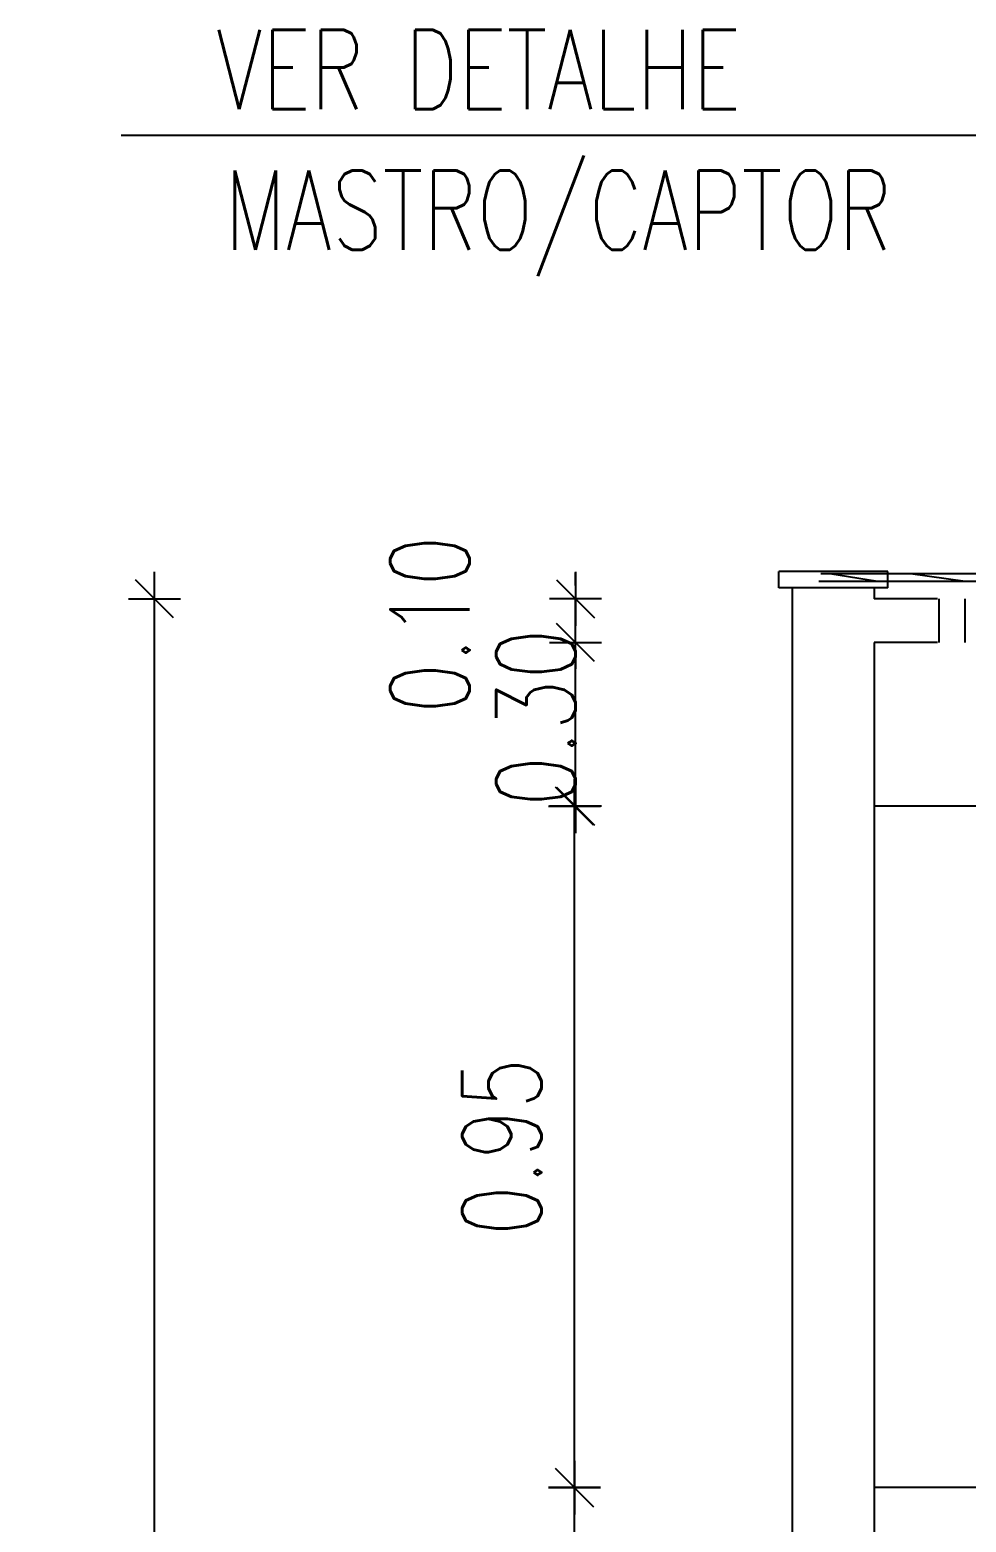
# Model space of a CAD drawing. Header units: inches. Extents: x 462047 to 462370, y 9198028 to 9198209.
# Drawn here: x 462345.838 to 462347.612, y 9198144.488 to 9198147.313 of the extents above; entities that cross this region are included whole.
import ezdxf

# ---------------------------------------------------------------- set-up
doc = ezdxf.new("R2010")
doc.units = ezdxf.units.IN
doc.header["$MEASUREMENT"] = 0
doc.header["$PDMODE"] = 35
doc.header["$PDSIZE"] = 0.5
for name, color, linetype in [('C01', 1, 'Continuous'), ('C02', 2, 'Continuous'), ('I-ARQ', 8, 'Continuous'), ('I-NORMO_INST', 4, 'Continuous')]:
    doc.layers.add(name, color=color, linetype=linetype)
doc.styles.add('125', font='ROMANS.SHX', dxfattribs={"width": 0.75, "height": 0.15})
doc.styles.add('ROMANS', font='romans.shx', dxfattribs={"width": 0.75, "height": 0.1})
doc.dimstyles.new('125', dxfattribs={"dimtxt": 0.15, "dimasz": 0.025, "dimexe": 0.18, "dimexo": 0.06, "dimgap": 0.0625, "dimtad": 1, "dimzin": 0, "dimdsep": 46, "dimtxsty": '125', "dimblk1": 'CRUZ', "dimblk2": 'CRUZ', "dimsah": 1, "dimcen": 0.09, "dimse1": 1, "dimse2": 1, "dimclrt": 256, "dimadec": 0, "dimazin": 0, "dimtfac": 1, "dimtix": 1, "dimtmove": 2, "dimatfit": 3, "dimldrblk": 'CRUZ', "dimfxl": 0.18, "dimtolj": 1, "dimtzin": 0, "dimarcsym": 0})

# ---------------------------------------------------------------- blocks, each defined once
blk = doc.blocks.new('CRUZ')
for p, q in [((-1.44, -1.44), (1.44, 1.44)), ((0, 1.97), (0, -1.97)), ((-2.04, 0), (2.04, 0))]:
    blk.add_line(p, q)
blk = doc.blocks.new('*D69')
at = {"layer": 'DEFPOINTS', "color": 0}
for p in [(462346.8697, 9198144.5532), (462347.1618, 9198144.5532), (462347.1618, 9198142.8572)]:
    blk.add_point(p, dxfattribs=at)
at = {"layer": 'I-NORMO_INST', "color": 0, "lineweight": -2}
blk.add_line((462346.8697, 9198142.8822), (462346.8697, 9198144.5282), dxfattribs=at)
at = {"layer": 'I-NORMO_INST', "color": 0, "lineweight": -2, "xscale": 0.025, "yscale": 0.025, "zscale": 0.025}
for p, rotation in [((462346.8697, 9198144.5532), 90), ((462346.8697, 9198142.8572), 270)]:
    blk.add_blockref('CRUZ', p, dxfattribs=dict(at, rotation=rotation))
at = {"layer": 'I-NORMO_INST', "insert": (462346.7322, 9198143.7052), "char_height": 0.15, "attachment_point": 5, "rotation": 90, "style": '125'}
blk.add_mtext('\\A1;1.30', dxfattribs=at)
blk = doc.blocks.new('*D70')
at = {"layer": 'DEFPOINTS', "color": 0}
for p in [(462346.0744, 9198146.2358), (462347.4373, 9198146.2358), (462346.6994, 9198135.0282)]:
    blk.add_point(p, dxfattribs=at)
at = {"layer": 'I-NORMO_INST', "color": 0, "lineweight": -2}
blk.add_line((462346.0744, 9198135.0532), (462346.0744, 9198146.2108), dxfattribs=at)
at = {"layer": 'I-NORMO_INST', "color": 0, "lineweight": -2, "xscale": 0.025, "yscale": 0.025, "zscale": 0.025}
for p, rotation in [((462346.0744, 9198146.2358), 90), ((462346.0744, 9198135.0282), 270)]:
    blk.add_blockref('CRUZ', p, dxfattribs=dict(at, rotation=rotation))
at = {"layer": 'I-NORMO_INST', "insert": (462345.9369, 9198140.632), "char_height": 0.15, "attachment_point": 5, "rotation": 90, "style": '125'}
blk.add_mtext('\\A1;14.14', dxfattribs=at)
blk = doc.blocks.new('*D71')
at = {"layer": 'DEFPOINTS', "color": 0}
for p in [(462346.8697, 9198145.8431), (462347.4373, 9198145.8431), (462347.1618, 9198144.5532)]:
    blk.add_point(p, dxfattribs=at)
at = {"layer": 'I-NORMO_INST', "color": 0, "lineweight": -2}
blk.add_line((462346.8697, 9198144.5782), (462346.8697, 9198145.8181), dxfattribs=at)
at = {"layer": 'I-NORMO_INST', "color": 0, "lineweight": -2, "xscale": 0.025, "yscale": 0.025, "zscale": 0.025}
for p, rotation in [((462346.8697, 9198145.8431), 90), ((462346.8697, 9198144.5532), 270)]:
    blk.add_blockref('CRUZ', p, dxfattribs=dict(at, rotation=rotation))
at = {"layer": 'I-NORMO_INST', "insert": (462346.7322, 9198145.1981), "char_height": 0.15, "attachment_point": 5, "rotation": 90, "style": '125'}
blk.add_mtext('\\A1;0.95', dxfattribs=at)
blk = doc.blocks.new('*D72')
at = {"layer": 'DEFPOINTS', "color": 0}
for p in [(462346.642, 9198146.1532), (462346.8718, 9198146.1532), (462347.4373, 9198145.8431)]:
    blk.add_point(p, dxfattribs=at)
at = {"layer": 'I-NORMO_INST', "color": 0, "lineweight": -2}
blk.add_line((462346.8718, 9198145.8681), (462346.8718, 9198146.1282), dxfattribs=at)
at = {"layer": 'I-NORMO_INST', "color": 0, "lineweight": -2, "xscale": 0.025, "yscale": 0.025, "zscale": 0.025}
for p, rotation in [((462346.8718, 9198146.1532), 90), ((462346.8718, 9198145.8431), 270)]:
    blk.add_blockref('CRUZ', p, dxfattribs=dict(at, rotation=rotation))
at = {"layer": 'I-NORMO_INST', "insert": (462346.7968, 9198146.0105), "char_height": 0.15, "attachment_point": 5, "rotation": 90, "style": '125'}
blk.add_mtext('\\A1;0.30', dxfattribs=at)
blk = doc.blocks.new('*D74')
at = {"layer": 'DEFPOINTS', "color": 0}
for p in [(462346.8718, 9198146.2358), (462347.4373, 9198146.2358), (462347.4373, 9198146.1532)]:
    blk.add_point(p, dxfattribs=at)
at = {"layer": 'I-NORMO_INST', "color": 0, "lineweight": -2}
for p, q in [((462346.8718, 9198146.2608), (462346.8718, 9198146.2858)), ((462346.8718, 9198146.1532), (462346.8718, 9198146.2358)), ((462346.8718, 9198146.1282), (462346.8718, 9198146.1032))]:
    blk.add_line(p, q, dxfattribs=at)
at = {"layer": 'I-NORMO_INST', "color": 0, "lineweight": -2, "xscale": 0.025, "yscale": 0.025, "zscale": 0.025}
for p, rotation in [((462346.8718, 9198146.2358), 270), ((462346.8718, 9198146.1532), 90)]:
    blk.add_blockref('CRUZ', p, dxfattribs=dict(at, rotation=rotation))
at = {"layer": 'I-NORMO_INST', "insert": (462346.5961, 9198146.1868), "char_height": 0.15, "attachment_point": 5, "rotation": 90, "style": '125'}
blk.add_mtext('\\A1;0.10', dxfattribs=at)

msp = doc.modelspace()

# ---------------------------------------------------------------- linework, layer by layer
at = {"layer": 'C01', "ltscale": 5}
for p, q in [((462347.4436, 9198146.2688), (462347.3533, 9198146.2831)), ((462347.6095, 9198146.2688), (462347.506, 9198146.2831))]:
    msp.add_line(p, q, dxfattribs=at)
at = {"layer": 'C02', "linetype": 'ByBlock', "ltscale": 5}
for p, q in [((462347.9126, 9198146.2688), (462347.3328, 9198146.2688)), ((462347.9158, 9198146.2831), (462347.3361, 9198146.2831))]:
    msp.add_line(p, q, dxfattribs=at)
at = {"layer": 'I-ARQ', "ltscale": 0.05}
for p, q in [((462347.2565, 9198146.2565), (462347.2565, 9198146.2875)), ((462347.4631, 9198146.2875), (462347.2565, 9198146.2875)), ((462347.4631, 9198146.2565), (462347.4631, 9198146.2875)), ((462347.4631, 9198146.2565), (462347.2565, 9198146.2565)), ((462347.2823, 9198146.2565), (462347.2823, 9198136.5165)), ((462347.4373, 9198146.2565), (462347.4373, 9198146.2358)), ((462347.557, 9198146.2358), (462347.4373, 9198146.2358)), ((462347.5607, 9198146.1532), (462347.5607, 9198146.2358)), ((462347.6097, 9198146.1532), (462347.6097, 9198146.2358)), ((462347.557, 9198146.1532), (462347.4373, 9198146.1532)), ((462347.4373, 9198146.1532), (462347.4373, 9198142.8572)), ((462349.9176, 9198144.5532), (462347.4373, 9198144.5532))]:
    msp.add_line(p, q, dxfattribs=at)
at = {"layer": 'I-ARQ', "color": 4, "ltscale": 0.05}
msp.add_line((462349.9176, 9198145.8431), (462347.4373, 9198145.8431), dxfattribs=at)
at = {"layer": 'I-NORMO_INST'}
msp.add_line((462347.9036, 9198147.1126), (462346.0116, 9198147.1126), dxfattribs=at)

# ---------------------------------------------------------------- texts
at = {"layer": 'I-NORMO_INST', "style": 'ROMANS', "width": 0.75}
for s, p in [('VER DETALHE', (462346.1918, 9198147.1628)), ('MASTRO/CAPTOR', (462346.2077, 9198146.8965))]:
    msp.add_text(s, height=0.15, dxfattribs=at).set_placement(p)

# ---------------------------------------------------------------- dimensions: what is measured, and where the dimension line sits
at = {"layer": 'I-NORMO_INST'}
for base, p1, p2, text, picture, middle in [((462346.8718, 9198146.2358), (462347.4373, 9198146.1532), (462347.4373, 9198146.2358), '0.10', '*D74', (462346.5961, 9198146.1868)), ((462346.8718, 9198146.1532), (462347.4373, 9198145.8431), (462346.642, 9198146.1532), '0.30', '*D72', (462346.7968, 9198146.0105))]:
    dim = msp.add_linear_dim(base=base, p1=p1, p2=p2, angle=90, text=text, dimstyle='125', dxfattribs=at)
    dim.commit()
    dim.dimension.update_dxf_attribs({"geometry": picture, "text_midpoint": middle, "dimtype": 160})
for base, p1, p2, text, picture, middle in [((462346.0744, 9198146.2358), (462346.6994, 9198135.0282), (462347.4373, 9198146.2358), '14.14', '*D70', (462345.9369, 9198140.632)), ((462346.8697, 9198145.8431), (462347.1618, 9198144.5532), (462347.4373, 9198145.8431), '0.95', '*D71', (462346.7322, 9198145.1981)), ((462346.8697, 9198144.5532), (462347.1618, 9198142.8572), (462347.1618, 9198144.5532), '1.30', '*D69', (462346.7322, 9198143.7052))]:
    dim = msp.add_linear_dim(base=base, p1=p1, p2=p2, angle=90, text=text, dimstyle='125', dxfattribs=at)
    dim.commit()
    dim.dimension.update_dxf_attribs({"geometry": picture, "text_midpoint": middle})

doc.saveas('drawing.dxf')
